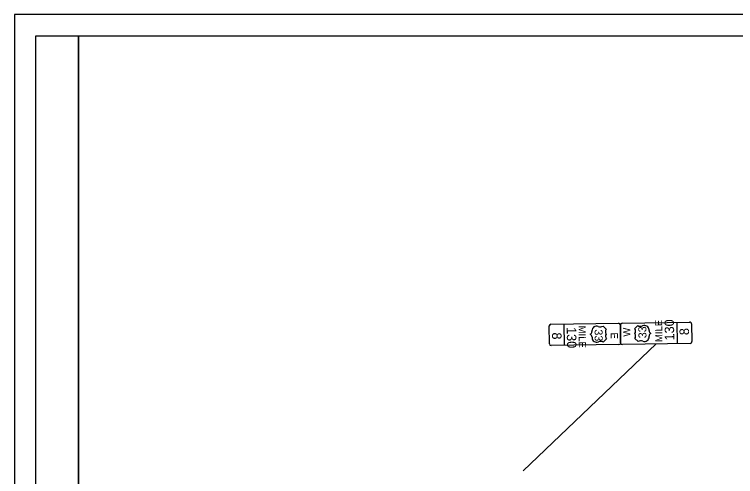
# Model space of a CAD drawing. Extents: x -0.2 to 34, y 0 to 22.
# Drawn here: x 0 to 16.88, y 11.18 to 22 of the extents above; entities that cross this region are included whole.
import ezdxf

# ---------------------------------------------------------------- set-up
doc = ezdxf.new("R2010")
doc.units = 0
for name, color, linetype in [('SC_Scratch1', 7, 'Continuous'), ('SH_Border', 7, 'Continuous'), ('SH_Cut_Line', 7, 'Continuous')]:
    doc.layers.add(name, color=color, linetype=linetype)

msp = doc.modelspace()

# ---------------------------------------------------------------- linework, layer by layer
at = {"layer": 'SC_Scratch1'}
for p, q in [((12.875, 14.255), (12.867, 14.755)), ((13.855, 14.633), (13.781, 14.706)), ((14.593, 14.718), (14.521, 14.644)), ((15.505, 14.796), (15.513, 14.296)), ((13.521, 14.595), (13.521, 14.579)), ((14.71, 14.533), (14.71, 14.533)), ((14.857, 14.6), (14.857, 14.616)), ((13.523, 14.45), (13.523, 14.434)), ((13.67, 14.516), (13.67, 14.516)), ((13.786, 14.331), (13.859, 14.405)), ((14.525, 14.415), (14.6, 14.343)), ((14.86, 14.454), (14.859, 14.471)), ((11.914, 11.32), (15.027, 14.288))]:
    msp.add_line(p, q, dxfattribs=at)
for points in [[(12.527, 14.292), (12.521, 14.709)], [(12.562, 14.751), (14.145, 14.773)], [(14.193, 14.316), (14.186, 14.732)], [(14.187, 14.732), (14.193, 14.316)], [(14.227, 14.774), (15.81, 14.801)], [(15.853, 14.76), (15.86, 14.344)], [(14.152, 14.273), (12.569, 14.251)], [(15.819, 14.301), (14.236, 14.275)]]:
    msp.add_lwpolyline(points, dxfattribs=at)
for centre, radius, start, end in [((12.563, 14.709), 0.0417, 90.8087, 180.8087), ((13.627, 14.597), 0.106, 67.5667, 180.8087), ((13.714, 14.808), 0.122, 247.5667, 303.4051), ((14.146, 14.732), 0.0417, 0.8087, 90.8087), ((14.228, 14.733), 0.0417, 90.9693, 180.9693), ((14.657, 14.822), 0.122, 238.3729, 294.2113), ((14.751, 14.614), 0.106, 0.9693, 114.2113), ((15.811, 14.76), 0.0417, 0.9693, 90.9693), ((13.432, 14.588), 0.0897, 304.2136, 354.162), ((13.925, 14.577), 0.0897, 141.2841, 220.3333), ((14.453, 14.585), 0.0897, 321.4481, 40.4905), ((14.455, 14.471), 0.0897, 321.4447, 40.4939), ((14.946, 14.611), 0.0897, 187.616, 237.5644), ((14.949, 14.462), 0.0897, 124.3742, 174.3226), ((13.434, 14.438), 0.0897, 7.4554, 57.4038), ((13.629, 14.435), 0.106, 180.8087, 294.0507), ((13.927, 14.463), 0.0897, 141.2875, 220.3299), ((14.667, 14.241), 0.122, 67.7273, 123.5657), ((14.754, 14.453), 0.106, 247.7273, 0.9693), ((12.568, 14.293), 0.0417, 180.8087, 270.8087), ((13.722, 14.227), 0.122, 58.2123, 114.0507), ((14.152, 14.315), 0.0417, 270.8087, 0.8087), ((14.235, 14.316), 0.0417, 180.9693, 270.9693), ((15.818, 14.343), 0.0417, 270.9693, 0.9693)]:
    msp.add_arc(centre, radius, start, end, dxfattribs=at)
at = {"layer": 'SH_Border'}
for points in [[(0.5, 21.5), (1.5, 21.5), (1.5, 0.5), (0.5, 0.5)], [(1.5, 21.5), (33.5, 21.5), (33.5, 0.5), (1.5, 0.5)]]:
    msp.add_lwpolyline(points, close=True, dxfattribs=at)
at = {"layer": 'SH_Cut_Line'}
msp.add_lwpolyline([(0, 0), (34, 0), (34, 22), (0, 22)], close=True, dxfattribs=at)

# ---------------------------------------------------------------- texts
at = {"layer": 'SC_Scratch1'}
for s, height, rotation, p in [('MILE', 0.1667, 270.8087, (13.208, 14.716)), ('33', 0.1875, 90.9693, (14.798, 14.422)), ('MILE', 0.1667, 90.9693, (15.172, 14.334)), ('130', 0.2222, 90.9693, (15.449, 14.37)), ('8', 0.222, 270.8087, (12.586, 14.556)), ('130', 0.2222, 270.8087, (12.931, 14.682)), ('33', 0.1875, 270.8087, (13.582, 14.628)), ('E', 0.167, 270.8087, (13.961, 14.555)), ('W', 0.167, 90.9693, (14.42, 14.46)), ('8', 0.222, 90.9693, (15.795, 14.496))]:
    msp.add_text(s, height=height, rotation=rotation, dxfattribs=at).set_placement(p)

doc.saveas('drawing.dxf')
